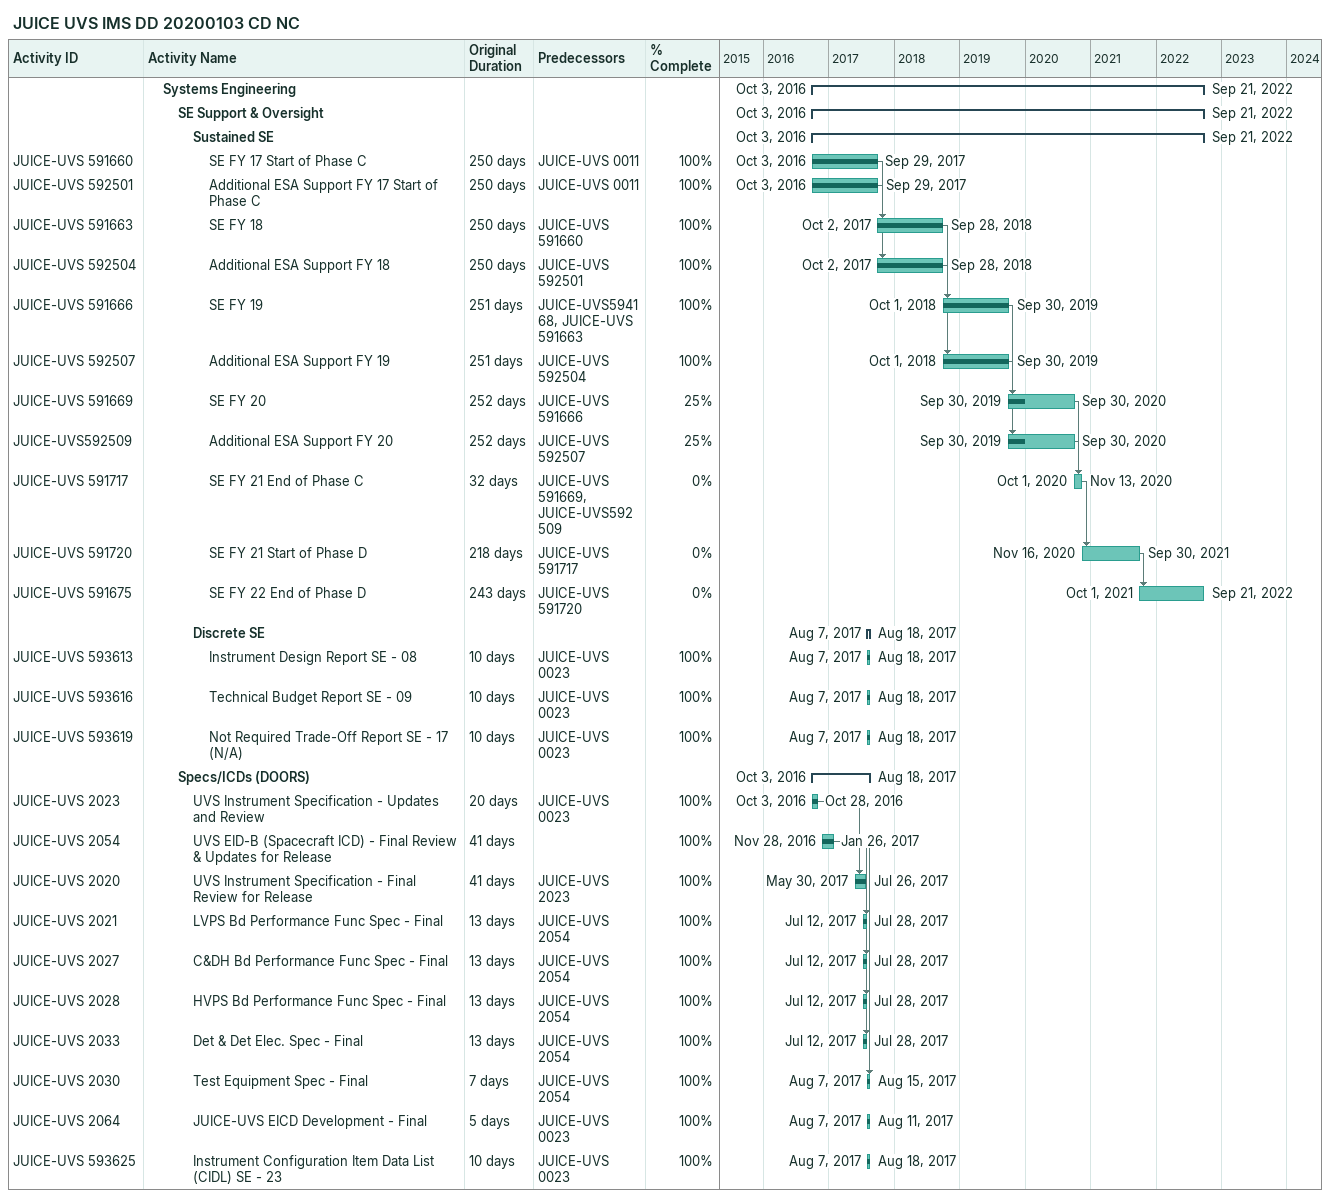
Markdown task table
JUICE UVS IMS DD 20200103 CD NC

| ID | Level | Task | Original duration | Start | Finish | Predecessors | % complete |
|---|---|---|---|---|---|---|---|
|  | 2 | **Systems Engineering** |  | 2016-10-03 | 2022-09-21 |  |  |
|  | 3 | **SE Support & Oversight** |  | 2016-10-03 | 2022-09-21 |  |  |
|  | 4 | **Sustained SE** |  | 2016-10-03 | 2022-09-21 |  |  |
| JUICE-UVS 591660 | 5 | SE FY 17 Start of Phase C | 250d | 2016-10-03 | 2017-09-29 | JUICE-UVS 0011 | 100 |
| JUICE-UVS 592501 | 5 | Additional ESA Support FY 17 Start of Phase C | 250d | 2016-10-03 | 2017-09-29 | JUICE-UVS 0011 | 100 |
| JUICE-UVS 591663 | 5 | SE FY 18 | 250d | 2017-10-02 | 2018-09-28 | JUICE-UVS 591660 | 100 |
| JUICE-UVS 592504 | 5 | Additional ESA Support FY 18 | 250d | 2017-10-02 | 2018-09-28 | JUICE-UVS 592501 | 100 |
| JUICE-UVS 591666 | 5 | SE FY 19 | 251d | 2018-10-01 | 2019-09-30 | JUICE-UVS594168, JUICE-UVS 591663 | 100 |
| JUICE-UVS 592507 | 5 | Additional ESA Support FY 19 | 251d | 2018-10-01 | 2019-09-30 | JUICE-UVS 592504 | 100 |
| JUICE-UVS 591669 | 5 | SE FY 20 | 252d | 2019-09-30 | 2020-09-30 | JUICE-UVS 591666 | 25 |
| JUICE-UVS592509 | 5 | Additional ESA Support FY 20 | 252d | 2019-09-30 | 2020-09-30 | JUICE-UVS 592507 | 25 |
| JUICE-UVS 591717 | 5 | SE FY 21 End of Phase C | 32d | 2020-10-01 | 2020-11-13 | JUICE-UVS 591669, JUICE-UVS592509 | 0 |
| JUICE-UVS 591720 | 5 | SE FY 21 Start of Phase D | 218d | 2020-11-16 | 2021-09-30 | JUICE-UVS 591717 | 0 |
| JUICE-UVS 591675 | 5 | SE FY 22 End of Phase D | 243d | 2021-10-01 | 2022-09-21 | JUICE-UVS 591720 | 0 |
|  | 4 | **Discrete SE** |  | 2017-08-07 | 2017-08-18 |  |  |
| JUICE-UVS 593613 | 5 | Instrument Design Report SE - 08 | 10d | 2017-08-07 | 2017-08-18 | JUICE-UVS 0023 | 100 |
| JUICE-UVS 593616 | 5 | Technical Budget Report SE - 09 | 10d | 2017-08-07 | 2017-08-18 | JUICE-UVS 0023 | 100 |
| JUICE-UVS 593619 | 5 | Not Required Trade-Off Report SE - 17 (N/A) | 10d | 2017-08-07 | 2017-08-18 | JUICE-UVS 0023 | 100 |
|  | 3 | **Specs/ICDs (DOORS)** |  | 2016-10-03 | 2017-08-18 |  |  |
| JUICE-UVS 2023 | 4 | UVS Instrument Specification - Updates and Review | 20d | 2016-10-03 | 2016-10-28 | JUICE-UVS 0023 | 100 |
| JUICE-UVS 2054 | 4 | UVS EID-B (Spacecraft ICD) - Final Review & Updates for Release | 41d | 2016-11-28 | 2017-01-26 |  | 100 |
| JUICE-UVS 2020 | 4 | UVS Instrument Specification - Final Review for Release | 41d | 2017-05-30 | 2017-07-26 | JUICE-UVS 2023 | 100 |
| JUICE-UVS 2021 | 4 | LVPS Bd Performance Func Spec - Final | 13d | 2017-07-12 | 2017-07-28 | JUICE-UVS 2054 | 100 |
| JUICE-UVS 2027 | 4 | C&DH Bd Performance Func Spec - Final | 13d | 2017-07-12 | 2017-07-28 | JUICE-UVS 2054 | 100 |
| JUICE-UVS 2028 | 4 | HVPS Bd Performance Func Spec - Final | 13d | 2017-07-12 | 2017-07-28 | JUICE-UVS 2054 | 100 |
| JUICE-UVS 2033 | 4 | Det & Det Elec. Spec - Final | 13d | 2017-07-12 | 2017-07-28 | JUICE-UVS 2054 | 100 |
| JUICE-UVS 2030 | 4 | Test Equipment Spec - Final | 7d | 2017-08-07 | 2017-08-15 | JUICE-UVS 2054 | 100 |
| JUICE-UVS 2064 | 4 | JUICE-UVS EICD Development - Final | 5d | 2017-08-07 | 2017-08-11 | JUICE-UVS 0023 | 100 |
| JUICE-UVS 593625 | 4 | Instrument Configuration Item Data List (CIDL) SE - 23 | 10d | 2017-08-07 | 2017-08-18 | JUICE-UVS 0023 | 100 |
